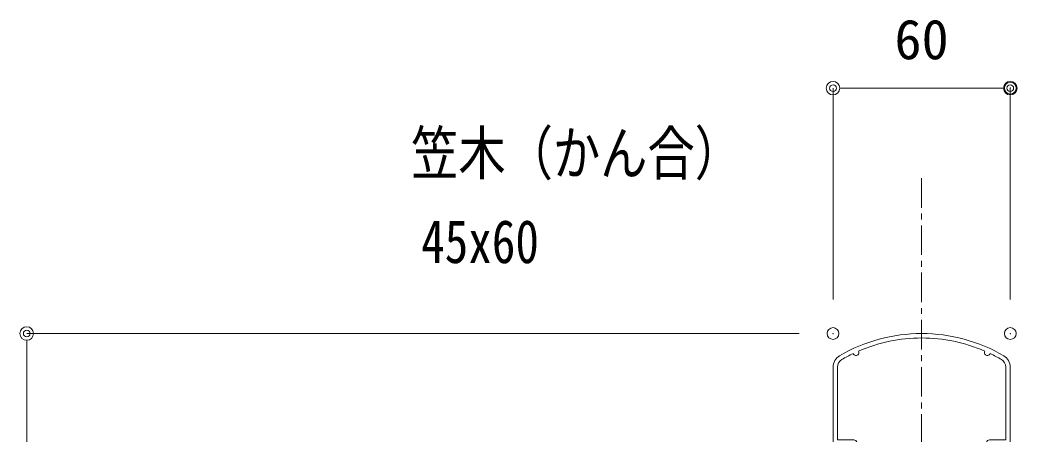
# Model space of a CAD drawing. Units: millimetres, scale not verified. Extents: x -1682 to 1682, y -1188 to 1188.
# Drawn here: x -148.9 to 188.7, y 383 to 523.4 of the extents above; entities that cross this region are included whole.
import ezdxf
from ezdxf.enums import TextEntityAlignment as Align

# ---------------------------------------------------------------- set-up
doc = ezdxf.new("R2010")
doc.units = ezdxf.units.MM
doc.header["$LTSCALE"] = 8
doc.header["$PDMODE"] = 32
doc.header["$PDSIZE"] = 4
doc.linetypes.add('USER1', pattern=[2, 1.25, -0.25, 0.25, -0.25])
for name, color, linetype, lineweight in [('0-0_0', 7, 'Continuous', 18), ('0-1_DEFPOINTS', 7, 'Continuous', 18), ('0-E_3中心線', 2, 'USER1', 18), ('0-F_41ｱﾙﾐ', 6, 'Continuous', 18), ('1-0_1手摺寸法', 7, 'Continuous', 18)]:
    doc.layers.add(name, color=color, linetype=linetype, lineweight=lineweight)
doc.styles.add('ＭＳ ゴシック', font='')
doc.styles.get('ＭＳ ゴシック').set_extended_font_data('MS Gothic')

# ---------------------------------------------------------------- blocks, each defined once
blk = doc.blocks.new('HK-001')
at = {"layer": '0-0_0'}
for p, q in [((-30, 0), (-30, 33.589)), ((-28.5, 9), (-28.5, 33.589)), ((28.5, 9), (28.5, 33.589)), ((30, 0), (30, 33.589)), ((-23, 9), (-28.5, 9)), ((-23.5, 7.5), (-28.5, 7.5)), ((-28.5, 4.3), (-28.5, 7.5)), ((-23.5, 5), (-23.5, 7.5)), ((-22, 5), (-22, 8)), ((22, 5), (22, 8)), ((23, 9), (28.5, 9)), ((23.5, 5), (23.5, 7.5)), ((23.5, 7.5), (28.5, 7.5)), ((28.5, 4.3), (28.5, 7.5)), ((-26.874, 4.3), (-28.5, 4.3)), ((-27.5, 2.8), (-26.707, 3.989)), ((-22, 5), (-23.5, 5)), ((22, 5), (23.5, 5)), ((27.5, 2.8), (26.707, 3.989)), ((26.874, 4.3), (28.5, 4.3)), ((-27.5, 0), (-30, 0)), ((-28.5, 1.5), (-28.5, 2.8)), ((-28.5, 1.5), (-28.5, 2.8)), ((-27.5, 2.8), (-28.5, 2.8)), ((-27.5, 1.5), (-28.5, 1.5)), ((-27.5, 0), (-27.5, 1.5)), ((27.5, 2.8), (28.5, 2.8)), ((27.5, 1.5), (28.5, 1.5)), ((27.5, 0), (27.5, 1.5)), ((27.5, 0), (30, 0)), ((28.5, 1.5), (28.5, 2.8)), ((28.5, 1.5), (28.5, 2.8))]:
    blk.add_line(p, q, dxfattribs=at)
for centre, radius, start, end in [((0, -10), 55, 90, 120.32807), ((0, -10), 55, 59.67193, 90), ((0, -10), 53.5, 90, 113.56076), ((0, -10), 53.5, 66.43924, 90), ((-25.5, 33.589), 4.5, 120.32807, 180), ((0, -10), 53.5, 115.69292, 120.32807), ((-22.25, 38.538), 1, 199.12574, 30.12794), ((22.25, 38.538), 1, 149.87206, 340.87426), ((0, -10), 53.5, 59.67193, 64.30708), ((25.5, 33.589), 4.5, 0, 59.67193), ((-25.5, 33.589), 3, 120.32807, 180), ((25.5, 33.589), 3, 0, 59.67193), ((-23, 8), 1, 0, 90), ((23, 8), 1, 90, 180), ((-26.874, 4.1), 0.2, 326.30993, 90), ((26.874, 4.1), 0.2, 90, 213.69007)]:
    blk.add_arc(centre, radius, start, end, dxfattribs=at)
blk = doc.blocks.new('_ORIGIN2')
at = {"layer": '0-0_0'}
blk.add_line((-0.5, 0), (-1, 0), dxfattribs=at)
for radius in [0.5, 0.25]:
    blk.add_circle((0, 0), radius, dxfattribs=at)
blk = doc.blocks.new('D17')
at = {"layer": '0-1_DEFPOINTS'}
for p in [(328.114, 924.208), (268.114, 841.05), (328.114, 841.05)]:
    blk.add_point(p, dxfattribs=at)
at = {"layer": '1-0_1手摺寸法'}
for p, q in [((268.114, 852.55), (268.114, 924.208)), ((272.714, 924.208), (323.514, 924.208)), ((328.114, 852.55), (328.114, 924.208))]:
    blk.add_line(p, q, dxfattribs=at)
at = {"layer": '1-0_1手摺寸法', "xscale": 4.6, "yscale": 4.6, "rotation": 180}
blk.add_blockref('_ORIGIN2', (268.114, 924.208), dxfattribs=at)
at = {"layer": '1-0_1手摺寸法', "xscale": 4.6, "yscale": 4.6}
blk.add_blockref('_ORIGIN2', (328.114, 924.208), dxfattribs=at)
at = {"layer": '1-0_1手摺寸法', "style": 'ＭＳ ゴシック'}
blk.add_text('60', height=13.49, dxfattribs=at).set_placement((288.914, 929.958), align=Align.BOTTOM_LEFT)
blk = doc.blocks.new('D27')
at = {"layer": '0-1_DEFPOINTS'}
blk.add_point((268.114, 841.05), dxfattribs=at)
at = {"layer": '1-0_1手摺寸法'}
for p, q in [((256.614, 841.05), (-4.82, 841.05)), ((-4.82, 836.45), (-4.82, -254.35))]:
    blk.add_line(p, q, dxfattribs=at)
at = {"layer": '1-0_1手摺寸法', "xscale": 4.6, "yscale": 4.6, "rotation": 90}
blk.add_blockref('_ORIGIN2', (-4.82, 841.05), dxfattribs=at)

msp = doc.modelspace()

# ---------------------------------------------------------------- linework, layer by layer
at = {"layer": '0-E_3中心線'}
msp.add_line((156.375, 469.737), (156.375, -842.622), dxfattribs=at)

# ---------------------------------------------------------------- block references
at = {"layer": '0-F_41ｱﾙﾐ'}
msp.add_blockref('HK-001', (156.375, 372.107), dxfattribs=at)
at = {"layer": '1-0_1手摺寸法'}
for name in ['D17', 'D27']:
    msp.add_blockref(name, (-141.739, -423.942), dxfattribs=at)

# ---------------------------------------------------------------- texts
at = {"layer": '0-0_0', "style": 'ＭＳ ゴシック', "width": 0.8}
for s, p in [('笠木（かん合）', (-16.432, 466.517)), ('45x60', (-13.06, 436.585))]:
    msp.add_text(s, height=14.66, dxfattribs=at).set_placement(p, align=Align.BOTTOM_LEFT)

doc.saveas('drawing.dxf')
